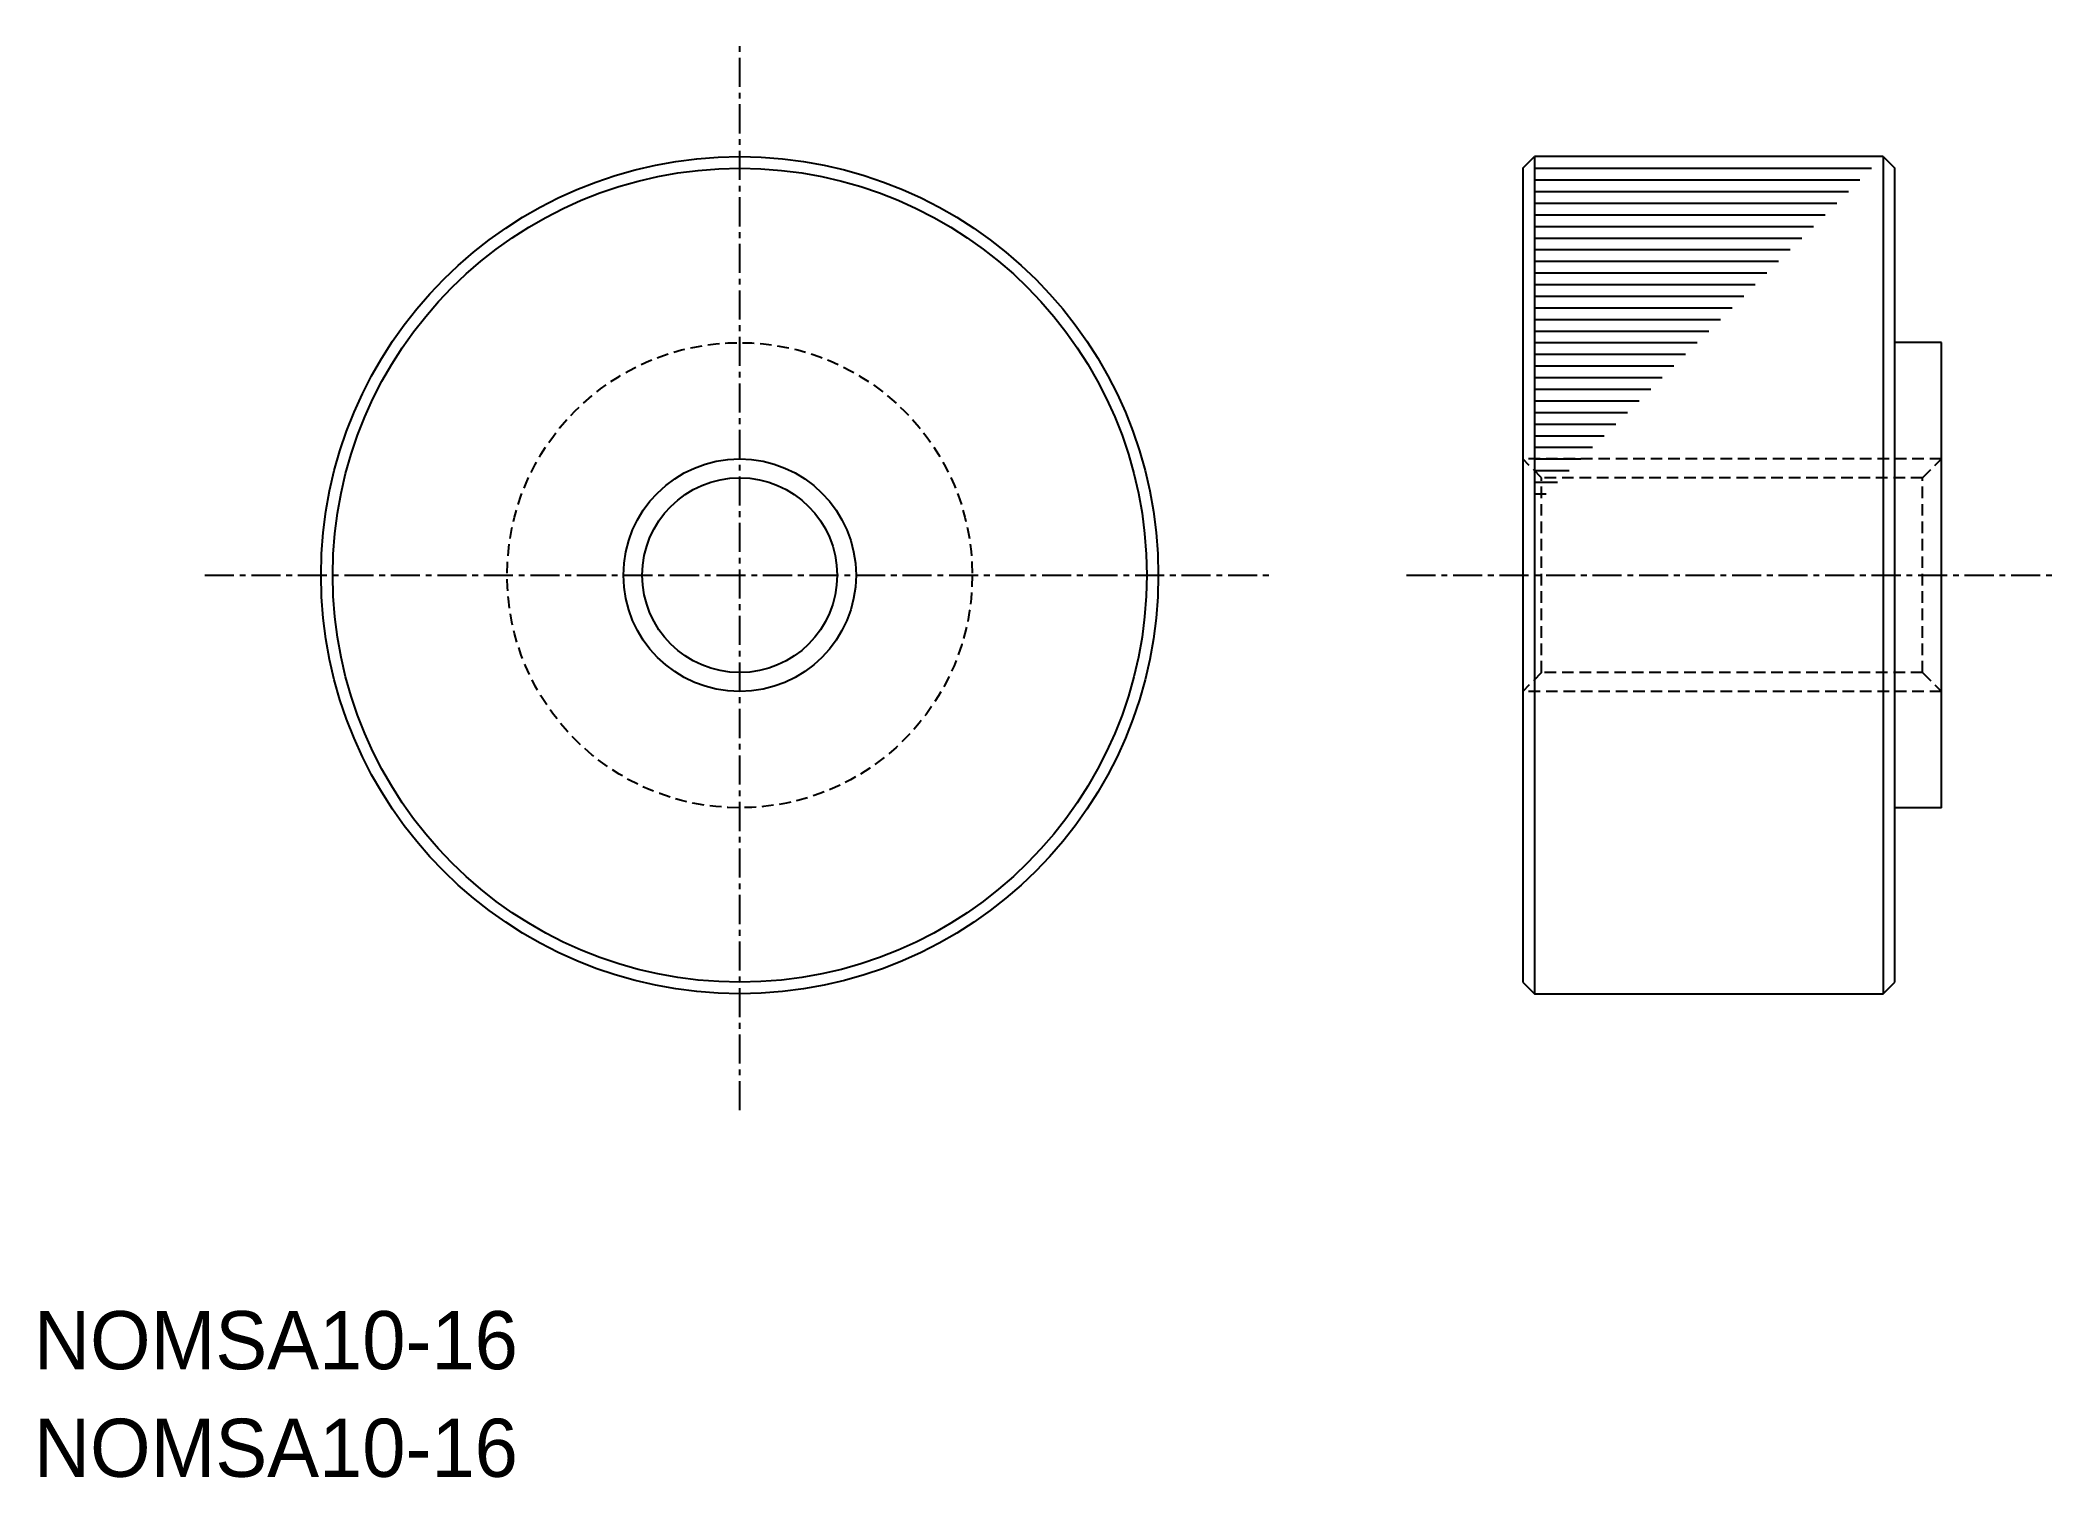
# Model space of a CAD drawing. Extents: x -7.7 to 79, y -11.3 to 50.5.
import ezdxf

# ---------------------------------------------------------------- set-up
doc = ezdxf.new("R2010")
doc.units = 0
doc.linetypes.add('CENTER', pattern=[2, 1.25, -0.25, 0.25, -0.25])
doc.linetypes.add('DASHED', pattern=[0.75, 0.5, -0.25])
doc.layers.get('0').update_dxf_attribs({"linetype": 'CONTINUOUS'})
doc.layers.add('CENTER', color=1, linetype='CENTER')

msp = doc.modelspace()

# ---------------------------------------------------------------- linework, layer by layer
at = {"color": 7, "linetype": 'CONTINUOUS'}
for p, q in [((56, 45), (56.5, 45.5)), ((56.5, 45.5), (56.5, 9.5)), ((71.5, 45.5), (56.5, 45.5)), ((71.5, 45.5), (71.5, 9.5)), ((71.5, 45.5), (72, 45)), ((56, 45), (56, 10)), ((56.5, 45), (71, 45)), ((56.5, 44.5), (70.5, 44.5)), ((72, 10), (72, 45)), ((56.5, 44), (70, 44)), ((56.5, 43.5), (69.5, 43.5)), ((56.5, 43), (69, 43)), ((56.5, 42.5), (68.5, 42.5)), ((56.5, 42), (68, 42)), ((56.5, 41.5), (67.5, 41.5)), ((56.5, 41), (67, 41)), ((56.5, 40.5), (66.5, 40.5)), ((56.5, 40), (66, 40)), ((56.5, 39.5), (65.5, 39.5)), ((56.5, 39), (65, 39)), ((56.5, 38.5), (64.5, 38.5)), ((56.5, 38), (64, 38)), ((56.5, 37.5), (63.5, 37.5)), ((74, 37.5), (72, 37.5)), ((74, 17.5), (74, 37.5)), ((56.5, 37), (63, 37)), ((56.5, 36.5), (62.5, 36.5)), ((56.5, 36), (62, 36)), ((56.5, 35.5), (61.5, 35.5)), ((56.5, 35), (61, 35)), ((56.5, 34.5), (60.5, 34.5)), ((56.5, 34), (60, 34)), ((56.5, 33.5), (59.5, 33.5)), ((56.5, 33), (59, 33)), ((56.5, 32.5), (58.5, 32.5)), ((56.5, 32), (58, 32)), ((56.5, 31.5), (57.5, 31.5)), ((56.5, 31), (57, 31)), ((74, 17.5), (72, 17.5)), ((56, 10), (56.5, 9.5)), ((71.5, 9.5), (72, 10)), ((56.5, 9.5), (71.5, 9.5))]:
    msp.add_line(p, q, dxfattribs=at)
at = {"color": 3, "linetype": 'DASHED'}
for p, q in [((56.812, 31.688), (56, 32.5)), ((74, 32.5), (56, 32.5)), ((73.188, 31.688), (74, 32.5)), ((56.812, 23.312), (56.812, 31.688)), ((73.188, 31.688), (56.812, 31.688)), ((73.188, 23.312), (73.188, 31.688)), ((56.812, 23.312), (56, 22.5)), ((73.188, 23.312), (56.812, 23.312)), ((73.188, 23.312), (74, 22.5)), ((74, 22.5), (56, 22.5))]:
    msp.add_line(p, q, dxfattribs=at)
at = {"color": 7, "linetype": 'CONTINUOUS'}
for radius in [18, 17.5, 4.188]:
    msp.add_circle((22.329, 27.5), radius, dxfattribs=at)
at = {"color": 3, "linetype": 'DASHED'}
msp.add_circle((22.329, 27.5), 10, dxfattribs=at)
at = {"color": 3, "linetype": 'CONTINUOUS'}
msp.add_circle((22.329, 27.5), 5, dxfattribs=at)
at = {"layer": 'CENTER', "color": 1, "linetype": 'CENTER'}
for p, q in [((22.329, 4.5), (22.329, 50.5)), ((-0.671, 27.5), (45.329, 27.5)), ((51, 27.5), (79, 27.5))]:
    msp.add_line(p, q, dxfattribs=at)

# ---------------------------------------------------------------- texts
at = {"color": 7, "linetype": 'CONTINUOUS'}
for p in [(-8.019, -6.643), (-8.019, -11.27)]:
    msp.add_text('NOMSA10-16', height=2.5, dxfattribs=at).set_placement(p)

doc.saveas('drawing.dxf')
